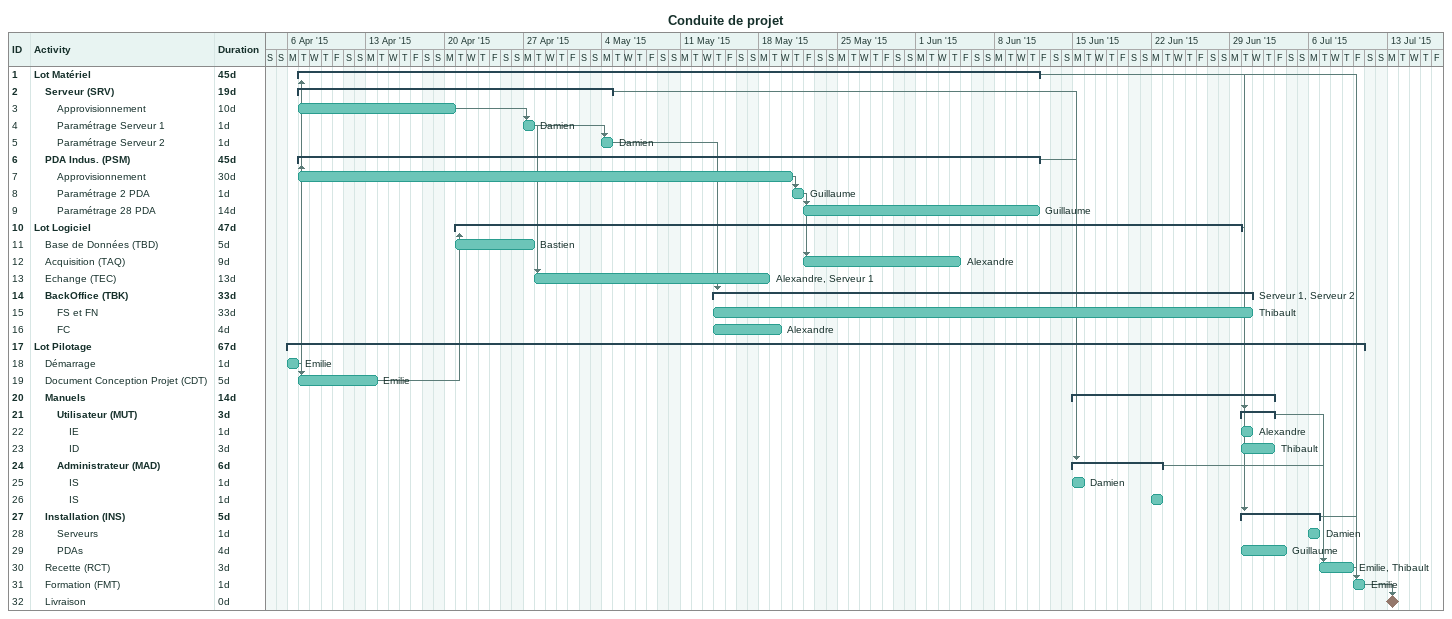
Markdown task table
Conduite de projet

| ID | Level | Task | Duration | Start | Finish | Predecessors | Resources |
|---|---|---|---|---|---|---|---|
| 1 | 1 | **Lot Matériel** | 45d | 2015-04-07 | 2015-06-11 | 18 |  |
| 2 | 2 | **Serveur (SRV)** | 19d | 2015-04-07 | 2015-05-04 |  |  |
| 3 | 3 | Approvisionnement | 10d | 2015-04-07 | 2015-04-20 |  |  |
| 4 | 3 | Paramétrage Serveur 1 | 1d | 2015-04-27 | 2015-04-27 | 3 | Damien |
| 5 | 3 | Paramétrage Serveur 2 | 1d | 2015-05-04 | 2015-05-04 | 4 | Damien |
| 6 | 2 | **PDA Indus. (PSM)** | 45d | 2015-04-07 | 2015-06-11 | 18 |  |
| 7 | 3 | Approvisionnement | 30d | 2015-04-07 | 2015-05-20 |  |  |
| 8 | 3 | Paramétrage 2 PDA | 1d | 2015-05-21 | 2015-05-21 | 7 | Guillaume |
| 9 | 3 | Paramétrage 28 PDA | 14d | 2015-05-22 | 2015-06-11 | 8 | Guillaume |
| 10 | 1 | **Lot Logiciel** | 47d | 2015-04-21 | 2015-06-29 | 19 |  |
| 11 | 2 | Base de Données (TBD) | 5d | 2015-04-21 | 2015-04-27 |  | Bastien |
| 12 | 2 | Acquisition (TAQ) | 9d | 2015-05-22 | 2015-06-04 | 8 | Alexandre |
| 13 | 2 | Echange (TEC) | 13d | 2015-04-28 | 2015-05-18 | 4 | Alexandre, Serveur 1 |
| 14 | 2 | **BackOffice (TBK)** | 33d | 2015-05-14 | 2015-06-30 | 5 | Serveur 1, Serveur 2 |
| 15 | 3 | FS et FN | 33d | 2015-05-14 | 2015-06-30 |  | Thibault |
| 16 | 3 | FC | 4d | 2015-05-14 | 2015-05-19 |  | Alexandre |
| 17 | 1 | **Lot Pilotage** | 67d | 2015-04-06 | 2015-07-10 |  |  |
| 18 | 2 | Démarrage | 1d | 2015-04-06 | 2015-04-06 |  | Emilie |
| 19 | 2 | Document Conception Projet (CDT) | 5d | 2015-04-07 | 2015-04-13 | 18 | Emilie |
| 20 | 2 | **Manuels** | 14d | 2015-06-15 | 2015-07-02 |  |  |
| 21 | 3 | **Utilisateur (MUT)** | 3d | 2015-06-30 | 2015-07-02 | 10 |  |
| 22 | 4 | IE | 1d | 2015-06-30 | 2015-06-30 |  | Alexandre |
| 23 | 4 | ID | 3d | 2015-06-30 | 2015-07-02 |  | Thibault |
| 24 | 3 | **Administrateur (MAD)** | 6d | 2015-06-15 | 2015-06-22 | 2, 6 |  |
| 25 | 4 | IS | 1d | 2015-06-15 | 2015-06-15 |  | Damien |
| 26 | 4 | IS | 1d | 2015-06-22 | 2015-06-22 |  |  |
| 27 | 2 | **Installation (INS)** | 5d | 2015-06-30 | 2015-07-06 | 1, 10 |  |
| 28 | 3 | Serveurs | 1d | 2015-07-06 | 2015-07-06 |  | Damien |
| 29 | 3 | PDAs | 4d | 2015-06-30 | 2015-07-03 |  | Guillaume |
| 30 | 2 | Recette (RCT) | 3d | 2015-07-07 | 2015-07-09 | 21, 24, 27 | Emilie, Thibault |
| 31 | 2 | Formation (FMT) | 1d | 2015-07-10 | 2015-07-10 | 1, 27, 30 | Emilie |
| 32 | 2 | Livraison | 0d | 2015-07-13 | 2015-07-13 | 31 |  |
